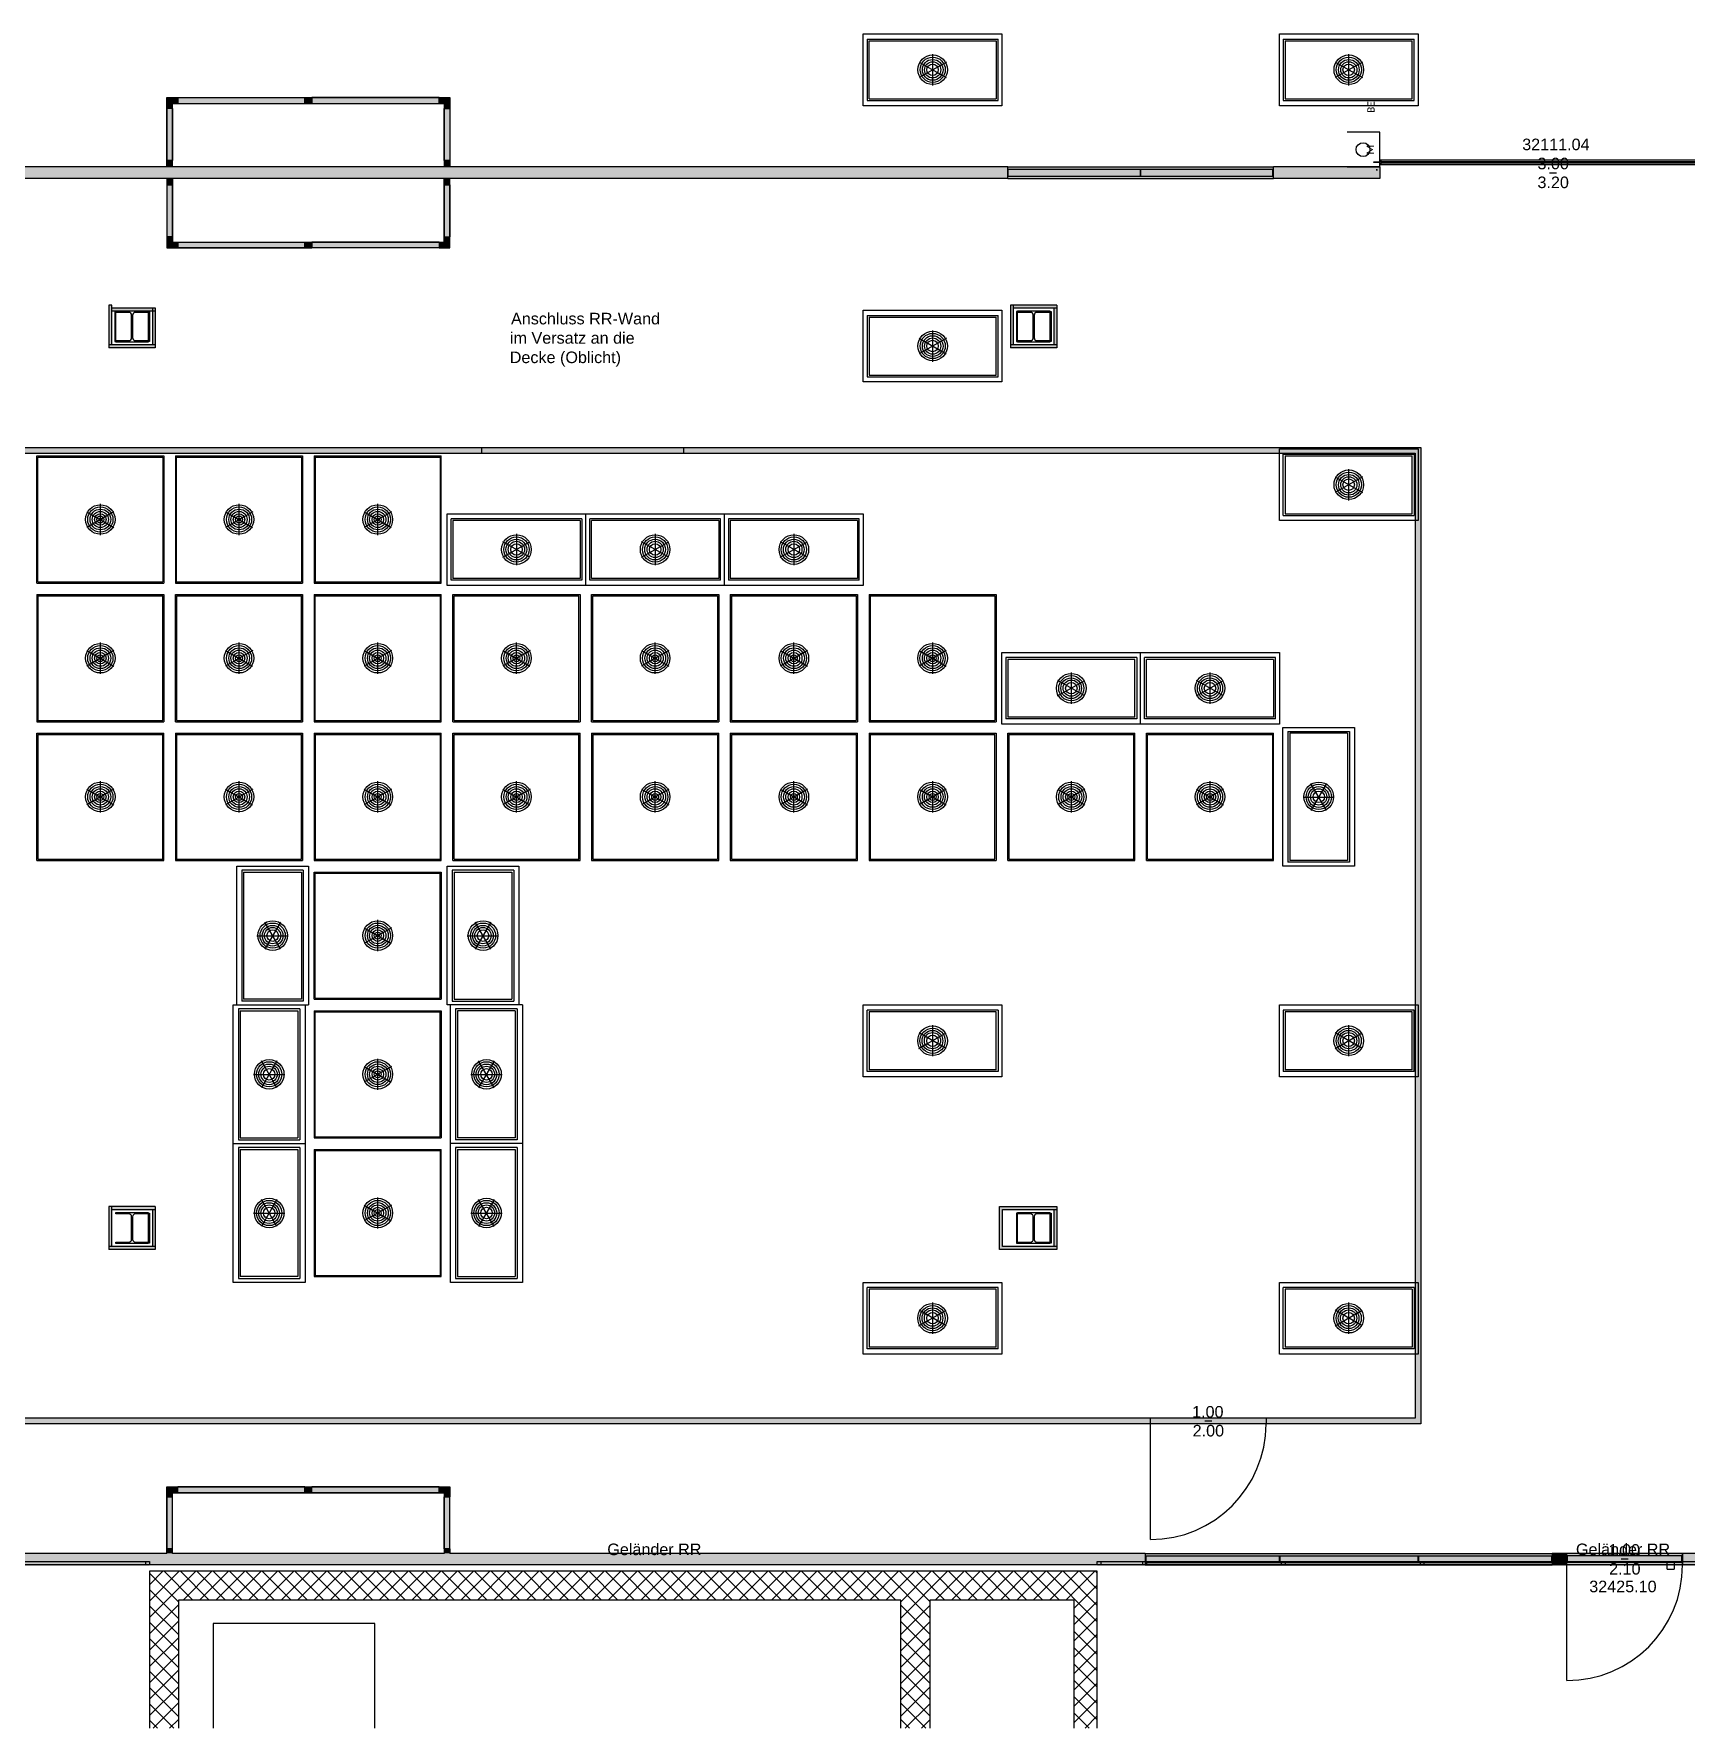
# Model space of a CAD drawing. Header units: inches. Extents: x 0 to 54693, y 0 to 31146.
# Drawn here: x 28528 to 42822, y 2441 to 17099 of the extents above; entities that cross this region are included whole.
import ezdxf
from ezdxf.lldxf.tags import DXFTag

# ---------------------------------------------------------------- set-up
doc = ezdxf.new("R2010")
doc.units = ezdxf.units.IN
doc.header["$MEASUREMENT"] = 0
doc.layers.add('Added', color=3, linetype='Continuous')
doc.styles.add('MtXpl_Calibri', font='calibri.ttf')
doc.styles.get("Standard").update_dxf_attribs({"font": 'arial.ttf'})
tags = doc.linetypes.add('fein_strichliert', pattern=[4, 1, -2, 1]).pattern_tags.tags
tags[8:9] = [DXFTag(74, 4), DXFTag(75, 0), DXFTag(340, '0'), DXFTag(46, 0.0), DXFTag(50, 0.0), DXFTag(44, 0.0), DXFTag(45, 0.0)]
tags[6:7] = [DXFTag(74, 4), DXFTag(75, 0), DXFTag(340, '0'), DXFTag(46, 0.0), DXFTag(50, 0.0), DXFTag(44, 0.0), DXFTag(45, 0.0)]
tags[4:5] = [DXFTag(74, 4), DXFTag(75, 0), DXFTag(340, '0'), DXFTag(46, 0.0), DXFTag(50, 0.0), DXFTag(44, 0.0), DXFTag(45, 0.0)]
tags = doc.linetypes.add('fein_strichliert-A04HDE1766', pattern=[4, 1, -2, 1]).pattern_tags.tags
tags[8:9] = [DXFTag(74, 4), DXFTag(75, 0), DXFTag(340, '0'), DXFTag(46, 0.0), DXFTag(50, 0.0), DXFTag(44, 0.0), DXFTag(45, 0.0)]
tags[6:7] = [DXFTag(74, 4), DXFTag(75, 0), DXFTag(340, '0'), DXFTag(46, 0.0), DXFTag(50, 0.0), DXFTag(44, 0.0), DXFTag(45, 0.0)]
tags[4:5] = [DXFTag(74, 4), DXFTag(75, 0), DXFTag(340, '0'), DXFTag(46, 0.0), DXFTag(50, 0.0), DXFTag(44, 0.0), DXFTag(45, 0.0)]

msp = doc.modelspace()

# ---------------------------------------------------------------- linework, layer by layer
at = {"layer": 'Added', "linetype": 'fein_strichliert', "lineweight": -2, "ltscale": 0.18}
for p, q in [((35703, 16478), (35703, 17099)), ((35703, 17099), (36903, 17099)), ((36903, 17099), (36903, 16478)), ((39303, 16478), (39303, 17099)), ((39303, 17099), (40503, 17099)), ((40503, 17099), (40503, 16478)), ((36903, 16478), (35703, 16478)), ((40503, 16478), (39303, 16478)), ((35703, 14088), (35703, 14709)), ((35703, 14709), (36903, 14709)), ((36903, 14709), (36903, 14088)), ((36903, 14088), (35703, 14088)), ((39303, 12888), (39303, 13509)), ((39303, 13509), (40503, 13509)), ((40503, 13509), (40503, 12888)), ((32103, 12327), (32103, 12948)), ((32103, 12948), (35703, 12948)), ((33303, 12327), (33303, 12948)), ((34503, 12327), (34503, 12948)), ((35703, 12948), (35703, 12327)), ((40503, 12888), (39303, 12888)), ((35703, 12327), (32103, 12327)), ((36903, 11127), (36903, 11748)), ((36903, 11748), (39303, 11748)), ((38103, 11127), (38103, 11748)), ((39303, 11748), (39303, 11127)), ((39303, 11127), (36903, 11127)), ((39333, 11098), (39954, 11098)), ((39333, 9898), (39333, 11098)), ((39954, 11098), (39954, 9898)), ((30283, 9898), (30904, 9898)), ((30283, 8698), (30283, 9898)), ((30904, 9898), (30904, 8698)), ((32103, 9898), (32724, 9898)), ((32103, 8698), (32103, 9898)), ((32724, 9898), (32724, 8698)), ((39954, 9898), (39333, 9898)), ((30253, 6298), (30253, 8698)), ((30253, 8698), (30904, 8698)), ((30874, 8698), (30874, 6298)), ((32754, 8698), (32103, 8698)), ((32133, 7498), (32133, 8698)), ((32754, 8698), (32754, 7498)), ((35703, 8077), (35703, 8698)), ((35703, 8698), (36903, 8698)), ((36903, 8698), (36903, 8077)), ((39303, 8077), (39303, 8698)), ((39303, 8698), (40503, 8698)), ((40503, 8698), (40503, 8077)), ((36903, 8077), (35703, 8077)), ((40503, 8077), (39303, 8077)), ((30253, 7498), (30874, 7498)), ((32133, 6298), (32133, 7498)), ((32754, 7498), (32133, 7498)), ((32754, 7498), (32754, 6298)), ((30874, 6298), (30253, 6298)), ((32754, 6298), (32133, 6298)), ((35703, 5677), (35703, 6298)), ((35703, 6298), (36903, 6298)), ((36903, 6298), (36903, 5677)), ((39303, 5677), (39303, 6298)), ((39303, 6298), (40503, 6298)), ((40503, 6298), (40503, 5677)), ((36903, 5677), (35703, 5677)), ((40503, 5677), (39303, 5677)), ((38718, 5098), (38658, 5098))]:
    msp.add_line(p, q, dxfattribs=at)
at = {"layer": 'Added', "linetype": 'ByBlock', "lineweight": -2, "ltscale": 0.18}
for p, q in [((35737, 17054), (36869, 17054)), ((35737, 17054), (35737, 16522)), ((35753, 17038), (36853, 17038)), ((35753, 16538), (35753, 17038)), ((36853, 17038), (36853, 16538)), ((36869, 16522), (36869, 17054)), ((39337, 17054), (40469, 17054)), ((39337, 17054), (39337, 16522)), ((39353, 17038), (40453, 17038)), ((39353, 17038), (39353, 16538)), ((40453, 16538), (40453, 17038)), ((40469, 16522), (40469, 17054)), ((36304, 16653), (36304, 16923)), ((39904, 16653), (39904, 16923)), ((36422, 16856), (36187, 16721)), ((36187, 16856), (36421, 16721)), ((40022, 16856), (39787, 16721)), ((39787, 16856), (40021, 16721)), ((35737, 16522), (36869, 16522)), ((35753, 16538), (36853, 16538)), ((39337, 16522), (40469, 16522)), ((39353, 16538), (40453, 16538)), ((35737, 14664), (36869, 14664)), ((35737, 14664), (35737, 14132)), ((36869, 14132), (36869, 14664)), ((35753, 14648), (36853, 14648)), ((35753, 14648), (35753, 14148)), ((36304, 14263), (36304, 14533)), ((36853, 14148), (36853, 14648)), ((36422, 14466), (36187, 14331)), ((36187, 14466), (36421, 14331)), ((35737, 14132), (36869, 14132)), ((35753, 14148), (36853, 14148)), ((22471, 13522), (40528, 13522)), ((32403, 13472), (32403, 13522)), ((34150, 13472), (34150, 13522)), ((40528, 13522), (40528, 5073)), ((22521, 13472), (40478, 13472)), ((28553, 13448), (29653, 13448)), ((28553, 12348), (28553, 13448)), ((28563, 13438), (29643, 13438)), ((28563, 12358), (28563, 13438)), ((29643, 13438), (29643, 12358)), ((29653, 13448), (29653, 12348)), ((29753, 13448), (30853, 13448)), ((29753, 13448), (29753, 12348)), ((29763, 13438), (30843, 13438)), ((29763, 12358), (29763, 13438)), ((30843, 13438), (30843, 12358)), ((30853, 13448), (30853, 12348)), ((30953, 13448), (32053, 13448)), ((30953, 13448), (30953, 12348)), ((30963, 13438), (32043, 13438)), ((30963, 13438), (30963, 12358)), ((32043, 13438), (32043, 12358)), ((32053, 12348), (32053, 13448)), ((39337, 13464), (40469, 13464)), ((39337, 12932), (39337, 13464)), ((39353, 13448), (40453, 13448)), ((39353, 13448), (39353, 12948)), ((40453, 12948), (40453, 13448)), ((40469, 13464), (40469, 12932)), ((40478, 13472), (40478, 5123)), ((40022, 13266), (39787, 13131)), ((39787, 13266), (40021, 13131)), ((39904, 13063), (39904, 13333)), ((29221, 12965), (28986, 12830)), ((28986, 12965), (29220, 12830)), ((29104, 12763), (29104, 13033)), ((30421, 12965), (30186, 12830)), ((30186, 12965), (30420, 12830)), ((30304, 12763), (30304, 13033)), ((31621, 12965), (31386, 12830)), ((31386, 12965), (31620, 12830)), ((31504, 12763), (31504, 13033)), ((33269, 12904), (32137, 12904)), ((32137, 12372), (32137, 12904)), ((33269, 12904), (33269, 12372)), ((34469, 12904), (33337, 12904)), ((33337, 12372), (33337, 12904)), ((34469, 12372), (34469, 12904)), ((35669, 12904), (34537, 12904)), ((34537, 12904), (34537, 12372)), ((35669, 12372), (35669, 12904)), ((39337, 12932), (40469, 12932)), ((39353, 12948), (40453, 12948)), ((33253, 12888), (32153, 12888)), ((32153, 12888), (32153, 12388)), ((32702, 12773), (32702, 12504)), ((33253, 12888), (33253, 12388)), ((34453, 12888), (33353, 12888)), ((33353, 12388), (33353, 12888)), ((33902, 12773), (33902, 12504)), ((34453, 12888), (34453, 12388)), ((35653, 12888), (34553, 12888)), ((34553, 12888), (34553, 12388)), ((35102, 12773), (35102, 12504)), ((35653, 12888), (35653, 12388)), ((32585, 12571), (32820, 12706)), ((32820, 12571), (32586, 12706)), ((33785, 12571), (34020, 12706)), ((34020, 12571), (33786, 12706)), ((34985, 12571), (35220, 12706)), ((35220, 12571), (34986, 12706)), ((28553, 12348), (29653, 12348)), ((28563, 12358), (29643, 12358)), ((29753, 12348), (30853, 12348)), ((29763, 12358), (30843, 12358)), ((30953, 12348), (32053, 12348)), ((30963, 12358), (32043, 12358)), ((33269, 12372), (32137, 12372)), ((33253, 12388), (32153, 12388)), ((34469, 12372), (33337, 12372)), ((34453, 12388), (33353, 12388)), ((35669, 12372), (34537, 12372)), ((35653, 12388), (34553, 12388)), ((28553, 12248), (29653, 12248)), ((28553, 12248), (28553, 11148)), ((28563, 12238), (29643, 12238)), ((28563, 12238), (28563, 11158)), ((29643, 11158), (29643, 12238)), ((29653, 12248), (29653, 11148)), ((29753, 12248), (30853, 12248)), ((29753, 11148), (29753, 12248)), ((29763, 12238), (30843, 12238)), ((29763, 12238), (29763, 11158)), ((30843, 11158), (30843, 12238)), ((30853, 12248), (30853, 11148)), ((30953, 12248), (32053, 12248)), ((30953, 12248), (30953, 11148)), ((30963, 12238), (32043, 12238)), ((30963, 11158), (30963, 12238)), ((32043, 12238), (32043, 11158)), ((32053, 11148), (32053, 12248)), ((32153, 12248), (33253, 12248)), ((32153, 11148), (32153, 12248)), ((32163, 12238), (33243, 12238)), ((32163, 11158), (32163, 12238)), ((33243, 11158), (33243, 12238)), ((33253, 12248), (33253, 11148)), ((33353, 12248), (34453, 12248)), ((33353, 11148), (33353, 12248)), ((33363, 12238), (34443, 12238)), ((33363, 11158), (33363, 12238)), ((34443, 12238), (34443, 11158)), ((34453, 12248), (34453, 11148)), ((34553, 12248), (35653, 12248)), ((34553, 12248), (34553, 11148)), ((34563, 12238), (35643, 12238)), ((34563, 12238), (34563, 11158)), ((35643, 12238), (35643, 11158)), ((35653, 12248), (35653, 11148)), ((35753, 12248), (36853, 12248)), ((35753, 12248), (35753, 11148)), ((35763, 12238), (36843, 12238)), ((35763, 12238), (35763, 11158)), ((36843, 12238), (36843, 11158)), ((36853, 12248), (36853, 11148)), ((29221, 11765), (28986, 11630)), ((28986, 11765), (29220, 11630)), ((29104, 11563), (29104, 11833)), ((30421, 11765), (30186, 11630)), ((30186, 11765), (30420, 11630)), ((30304, 11563), (30304, 11833)), ((31621, 11765), (31386, 11630)), ((31386, 11765), (31620, 11630)), ((31504, 11563), (31504, 11833)), ((32821, 11765), (32586, 11630)), ((32586, 11765), (32820, 11630)), ((32704, 11563), (32704, 11833)), ((34021, 11765), (33786, 11630)), ((33786, 11765), (34020, 11630)), ((33904, 11563), (33904, 11833)), ((35221, 11765), (34986, 11630)), ((34986, 11765), (35220, 11630)), ((35104, 11563), (35104, 11833)), ((36421, 11765), (36186, 11630)), ((36186, 11765), (36420, 11630)), ((36304, 11563), (36304, 11833)), ((38069, 11704), (36937, 11704)), ((36937, 11704), (36937, 11172)), ((38053, 11688), (36953, 11688)), ((36953, 11688), (36953, 11188)), ((38053, 11188), (38053, 11688)), ((38069, 11704), (38069, 11172)), ((39269, 11704), (38137, 11704)), ((38137, 11172), (38137, 11704)), ((39253, 11688), (38153, 11688)), ((38153, 11188), (38153, 11688)), ((39253, 11688), (39253, 11188)), ((39269, 11172), (39269, 11704)), ((37385, 11371), (37620, 11506)), ((37620, 11371), (37386, 11506)), ((37502, 11573), (37502, 11304)), ((38585, 11371), (38820, 11506)), ((38820, 11371), (38586, 11506)), ((38702, 11573), (38702, 11304)), ((28553, 11148), (29653, 11148)), ((28563, 11158), (29643, 11158)), ((29753, 11148), (30853, 11148)), ((29763, 11158), (30843, 11158)), ((30953, 11148), (32053, 11148)), ((30963, 11158), (32043, 11158)), ((32153, 11148), (33253, 11148)), ((32163, 11158), (33243, 11158)), ((33353, 11148), (34453, 11148)), ((33363, 11158), (34443, 11158)), ((34553, 11148), (35653, 11148)), ((34563, 11158), (35643, 11158)), ((35753, 11148), (36853, 11148)), ((35763, 11158), (36843, 11158)), ((38069, 11172), (36937, 11172)), ((38053, 11188), (36953, 11188)), ((39269, 11172), (38137, 11172)), ((39253, 11188), (38153, 11188)), ((28553, 11048), (29653, 11048)), ((28553, 9948), (28553, 11048)), ((28563, 11038), (29643, 11038)), ((28563, 11038), (28563, 9958)), ((29643, 9958), (29643, 11038)), ((29653, 9948), (29653, 11048)), ((29753, 11048), (30853, 11048)), ((29753, 11048), (29753, 9948)), ((29763, 11038), (30843, 11038)), ((29763, 11038), (29763, 9958)), ((30843, 9958), (30843, 11038)), ((30853, 11048), (30853, 9948)), ((30953, 11048), (32053, 11048)), ((30953, 11048), (30953, 9948)), ((30963, 11038), (32043, 11038)), ((30963, 11038), (30963, 9958)), ((32043, 11038), (32043, 9958)), ((32053, 9948), (32053, 11048)), ((32153, 11048), (33253, 11048)), ((32153, 9948), (32153, 11048)), ((32163, 11038), (33243, 11038)), ((32163, 9958), (32163, 11038)), ((33243, 9958), (33243, 11038)), ((33253, 9948), (33253, 11048)), ((33353, 11048), (34453, 11048)), ((33353, 11048), (33353, 9948)), ((33363, 11038), (34443, 11038)), ((33363, 11038), (33363, 9958)), ((34443, 11038), (34443, 9958)), ((34453, 9948), (34453, 11048)), ((34553, 11048), (35653, 11048)), ((34553, 11048), (34553, 9948)), ((34563, 11038), (35643, 11038)), ((34563, 11038), (34563, 9958)), ((35643, 11038), (35643, 9958)), ((35653, 9948), (35653, 11048)), ((35753, 11048), (36853, 11048)), ((35753, 11048), (35753, 9948)), ((35763, 11038), (36843, 11038)), ((35763, 11038), (35763, 9958)), ((36843, 9958), (36843, 11038)), ((36853, 11048), (36853, 9948)), ((36953, 11048), (38053, 11048)), ((36953, 9948), (36953, 11048)), ((36963, 11038), (36963, 9958)), ((36963, 11038), (38043, 11038)), ((38043, 9958), (38043, 11038)), ((38053, 9948), (38053, 11048)), ((38153, 11048), (39253, 11048)), ((38153, 9948), (38153, 11048)), ((38163, 11038), (39243, 11038)), ((38163, 9958), (38163, 11038)), ((39243, 11038), (39243, 9958)), ((39253, 9948), (39253, 11048)), ((39377, 11064), (39377, 9932)), ((39377, 11064), (39909, 11064)), ((39393, 11048), (39393, 9948)), ((39893, 11048), (39393, 11048)), ((39893, 11048), (39893, 9948)), ((39909, 11064), (39909, 9932)), ((29221, 10565), (28986, 10430)), ((28986, 10565), (29220, 10430)), ((29104, 10363), (29104, 10633)), ((30421, 10565), (30186, 10430)), ((30186, 10565), (30420, 10430)), ((30304, 10363), (30304, 10633)), ((31621, 10565), (31386, 10430)), ((31386, 10565), (31620, 10430)), ((31504, 10363), (31504, 10633)), ((32821, 10565), (32586, 10430)), ((32586, 10565), (32820, 10430)), ((32704, 10363), (32704, 10633)), ((34021, 10565), (33786, 10430)), ((33786, 10565), (34020, 10430)), ((33904, 10363), (33904, 10633)), ((35221, 10565), (34986, 10430)), ((34986, 10565), (35220, 10430)), ((35104, 10363), (35104, 10633)), ((36421, 10565), (36186, 10430)), ((36186, 10565), (36420, 10430)), ((36304, 10363), (36304, 10633)), ((37386, 10565), (37620, 10430)), ((37621, 10565), (37386, 10430)), ((37504, 10363), (37504, 10633)), ((38821, 10565), (38586, 10430)), ((38586, 10565), (38820, 10430)), ((38704, 10363), (38704, 10633)), ((39711, 10380), (39576, 10615)), ((39711, 10615), (39576, 10381)), ((39508, 10497), (39778, 10497)), ((28553, 9948), (29653, 9948)), ((28563, 9958), (29643, 9958)), ((29753, 9948), (30853, 9948)), ((29763, 9958), (30843, 9958)), ((30327, 9864), (30327, 8732)), ((30859, 9864), (30327, 9864)), ((30343, 9848), (30343, 8748)), ((30343, 9848), (30843, 9848)), ((30843, 9848), (30843, 8748)), ((30859, 9864), (30859, 8732)), ((30953, 9948), (32053, 9948)), ((30953, 9848), (32053, 9848)), ((30953, 8748), (30953, 9848)), ((30963, 9958), (32043, 9958)), ((30963, 9838), (32043, 9838)), ((30963, 8758), (30963, 9838)), ((32043, 8758), (32043, 9838)), ((32053, 9848), (32053, 8748)), ((32147, 9864), (32147, 8732)), ((32679, 9864), (32147, 9864)), ((32153, 9948), (33253, 9948)), ((32163, 9958), (33243, 9958)), ((32163, 9848), (32163, 8748)), ((32163, 9848), (32663, 9848)), ((32663, 9848), (32663, 8748)), ((32679, 9864), (32679, 8732)), ((33353, 9948), (34453, 9948)), ((33363, 9958), (34443, 9958)), ((34553, 9948), (35653, 9948)), ((34563, 9958), (35643, 9958)), ((35753, 9948), (36853, 9948)), ((35763, 9958), (36843, 9958)), ((36953, 9948), (38053, 9948)), ((36963, 9958), (38043, 9958)), ((38153, 9948), (39253, 9948)), ((38163, 9958), (39243, 9958)), ((39909, 9932), (39377, 9932)), ((39893, 9948), (39393, 9948)), ((30661, 9180), (30526, 9415)), ((30661, 9415), (30526, 9181)), ((31504, 9163), (31504, 9433)), ((32481, 9180), (32346, 9415)), ((32481, 9415), (32346, 9181)), ((30458, 9297), (30728, 9297)), ((31621, 9365), (31386, 9230)), ((31386, 9365), (31620, 9230)), ((32278, 9297), (32548, 9297)), ((30297, 8664), (30297, 7532)), ((30829, 8664), (30297, 8664)), ((30313, 8648), (30313, 7548)), ((30313, 8648), (30813, 8648)), ((30859, 8732), (30327, 8732)), ((30843, 8748), (30343, 8748)), ((30813, 8648), (30813, 7548)), ((30829, 8664), (30829, 7532)), ((30953, 8748), (32053, 8748)), ((30953, 8648), (32053, 8648)), ((30953, 8648), (30953, 7548)), ((30963, 8758), (32043, 8758)), ((32053, 8648), (32053, 7548)), ((32147, 8732), (32679, 8732)), ((32163, 8748), (32663, 8748)), ((32177, 8664), (32177, 7532)), ((32709, 8664), (32177, 8664)), ((32193, 8648), (32193, 7548)), ((32693, 8648), (32193, 8648)), ((32693, 8648), (32693, 7548)), ((32709, 8664), (32709, 7532)), ((36869, 8654), (35737, 8654)), ((35737, 8122), (35737, 8654)), ((36869, 8654), (36869, 8122)), ((40469, 8654), (39337, 8654)), ((39337, 8654), (39337, 8122)), ((40469, 8122), (40469, 8654)), ((30963, 8638), (32043, 8638)), ((30963, 7558), (30963, 8638)), ((32043, 7558), (32043, 8638)), ((36853, 8638), (35753, 8638)), ((35753, 8638), (35753, 8138)), ((36302, 8523), (36302, 8254)), ((36853, 8138), (36853, 8638)), ((40453, 8638), (39353, 8638)), ((39353, 8638), (39353, 8138)), ((39902, 8523), (39902, 8254)), ((40453, 8138), (40453, 8638)), ((36185, 8321), (36420, 8456)), ((36420, 8321), (36186, 8456)), ((39785, 8321), (40019, 8456)), ((40019, 8321), (39786, 8456)), ((30631, 7980), (30496, 8215)), ((30631, 8215), (30496, 7981)), ((31504, 7963), (31504, 8233)), ((32511, 7980), (32376, 8215)), ((32511, 8215), (32376, 7981)), ((30428, 8097), (30698, 8097)), ((31621, 8165), (31386, 8030)), ((31386, 8165), (31620, 8030)), ((32308, 8097), (32578, 8097)), ((36869, 8122), (35737, 8122)), ((36853, 8138), (35753, 8138)), ((40469, 8122), (39337, 8122)), ((40453, 8138), (39353, 8138)), ((30297, 7532), (30829, 7532)), ((30313, 7548), (30813, 7548)), ((30953, 7548), (32053, 7548)), ((30963, 7558), (32043, 7558)), ((32709, 7532), (32177, 7532)), ((32693, 7548), (32193, 7548)), ((30297, 7464), (30297, 6332)), ((30829, 7464), (30297, 7464)), ((30313, 7448), (30313, 6348)), ((30313, 7448), (30813, 7448)), ((30813, 7448), (30813, 6348)), ((30829, 7464), (30829, 6332)), ((30953, 7448), (32053, 7448)), ((30953, 7448), (30953, 6348)), ((30963, 7438), (32043, 7438)), ((30963, 7438), (30963, 6358)), ((32043, 7438), (32043, 6358)), ((32053, 6348), (32053, 7448)), ((32177, 7464), (32177, 6332)), ((32709, 7464), (32177, 7464)), ((32193, 7448), (32193, 6348)), ((32193, 7448), (32693, 7448)), ((32693, 7448), (32693, 6348)), ((32709, 7464), (32709, 6332)), ((30428, 6897), (30698, 6897)), ((30631, 6780), (30496, 7015)), ((30631, 7015), (30496, 6781)), ((31621, 6965), (31386, 6830)), ((31386, 6965), (31620, 6830)), ((31504, 6763), (31504, 7033)), ((32308, 6897), (32578, 6897)), ((32511, 6780), (32376, 7015)), ((32511, 7015), (32376, 6781)), ((30297, 6332), (30829, 6332)), ((30813, 6348), (30313, 6348)), ((30953, 6348), (32053, 6348)), ((30963, 6358), (32043, 6358)), ((32177, 6332), (32709, 6332)), ((32193, 6348), (32693, 6348)), ((36869, 6254), (35737, 6254)), ((35737, 5722), (35737, 6254)), ((36853, 6238), (35753, 6238)), ((35753, 6238), (35753, 5738)), ((36853, 5738), (36853, 6238)), ((36869, 5722), (36869, 6254)), ((40469, 6254), (39337, 6254)), ((39337, 5722), (39337, 6254)), ((40453, 6238), (39353, 6238)), ((39353, 6238), (39353, 5738)), ((40453, 6238), (40453, 5738)), ((40469, 6254), (40469, 5722)), ((36185, 5921), (36420, 6056)), ((36420, 5921), (36186, 6056)), ((36302, 6123), (36302, 5854)), ((39785, 5921), (40019, 6056)), ((40019, 5921), (39786, 6056)), ((39902, 6123), (39902, 5854)), ((36869, 5722), (35737, 5722)), ((36853, 5738), (35753, 5738)), ((40469, 5722), (39337, 5722)), ((40453, 5738), (39353, 5738)), ((38188, 5073), (22471, 5073)), ((38188, 5123), (22521, 5123)), ((38188, 4073), (38188, 5123)), ((39188, 5123), (39188, 5073)), ((40478, 5123), (39188, 5123)), ((40528, 5073), (39188, 5073)), ((14227, 3883), (29528, 3883)), ((29528, 3853), (14227, 3853)), ((29498, 3853), (29498, 3883)), ((29528, 3883), (29528, 3853)), ((37728, 3853), (37728, 3883)), ((37728, 3883), (47753, 3883)), ((47753, 3853), (37728, 3853)), ((37758, 3883), (37758, 3853)), ((38123, 3853), (38123, 3883)), ((38153, 3883), (38153, 3853)), ((39323, 3853), (39323, 3883)), ((39353, 3883), (39353, 3853)), ((40523, 3853), (40523, 3883)), ((40553, 3883), (40553, 3853)), ((41723, 3853), (41723, 3883)), ((41753, 3883), (41753, 3853))]:
    msp.add_line(p, q, dxfattribs=at)
at = {"layer": 'Added', "linetype": 'Continuous', "lineweight": -2, "ltscale": 0.18}
for p, q in [((29678, 16453), (29678, 16548)), ((29678, 16548), (29773, 16548)), ((29678, 16455), (29678, 16005)), ((29728, 16454), (29678, 16454)), ((29728, 16453), (29678, 16453)), ((29678, 16003), (29678, 16453)), ((29728, 16453), (29728, 16498)), ((29728, 16498), (29773, 16498)), ((29728, 16005), (29728, 16454)), ((29728, 16453), (29728, 16003)), ((29773, 16548), (29773, 16498)), ((29773, 16548), (30873, 16548)), ((29773, 16548), (30873, 16548)), ((29773, 16498), (30873, 16498)), ((29774, 16498), (29774, 16548)), ((29774, 16498), (30873, 16498)), ((30873, 16548), (30933, 16548)), ((30873, 16548), (30873, 16498)), ((30873, 16498), (30873, 16548)), ((30873, 16498), (30933, 16498)), ((30933, 16548), (30933, 16498)), ((32033, 16548), (30933, 16548)), ((30933, 16548), (32033, 16548)), ((30933, 16498), (32033, 16498)), ((30934, 16498), (30934, 16548)), ((30934, 16498), (32033, 16498)), ((32033, 16548), (32128, 16548)), ((32033, 16548), (32033, 16498)), ((32033, 16498), (32033, 16548)), ((32033, 16498), (32078, 16498)), ((32078, 16498), (32078, 16455)), ((32128, 16455), (32078, 16455)), ((32078, 16455), (32078, 16005)), ((32078, 16454), (32128, 16454)), ((32078, 16005), (32078, 16454)), ((32128, 16548), (32128, 16455)), ((32128, 16455), (32128, 16005)), ((32128, 16455), (32128, 16005)), ((40171, 16248), (39891, 16248)), ((40171, 15948), (40171, 16248)), ((29728, 16005), (29678, 16005)), ((29678, 15948), (29678, 16003)), ((29728, 16003), (29678, 16003)), ((29728, 15948), (29728, 16003)), ((32078, 16005), (32078, 15948)), ((32128, 16005), (32078, 16005)), ((32078, 16005), (32128, 16005)), ((32128, 16005), (32128, 15948)), ((40121, 15986), (40121, 15991)), ((40121, 15991), (40173, 15991)), ((40173, 15986), (40121, 15986)), ((40176, 16011), (40176, 15994)), ((40176, 16011), (43166, 16011)), ((40176, 15983), (40176, 15965)), ((40181, 16013), (40181, 15994)), ((40181, 15982), (40181, 15963)), ((43159, 15992), (40183, 15992)), ((40183, 15984), (43159, 15984)), ((36953, 15948), (23653, 15948)), ((36953, 15848), (23653, 15848)), ((29678, 15848), (29728, 15848)), ((29678, 15848), (29678, 15793)), ((29728, 15848), (29728, 15793)), ((32128, 15848), (32078, 15848)), ((32078, 15793), (32078, 15848)), ((32128, 15793), (32128, 15848)), ((36953, 15948), (39253, 15948)), ((36953, 15848), (36953, 15948)), ((36953, 15928), (39253, 15928)), ((36953, 15868), (39253, 15868)), ((36953, 15848), (39253, 15848)), ((36958, 15868), (36958, 15928)), ((38101, 15868), (38101, 15928)), ((38106, 15868), (38106, 15928)), ((39248, 15868), (39248, 15928)), ((40171, 15948), (39253, 15948)), ((39253, 15848), (39253, 15948)), ((40171, 15848), (39253, 15848)), ((39889, 15948), (40171, 15948)), ((40141, 15923), (40151, 15923)), ((40146, 15918), (40146, 15928)), ((40171, 15948), (40171, 15848)), ((43166, 15965), (40176, 15965)), ((41641, 15898), (41701, 15898)), ((29678, 15793), (29678, 15343)), ((29678, 15793), (29728, 15793)), ((29728, 15793), (29678, 15793)), ((29678, 15793), (29678, 15343)), ((29728, 15343), (29728, 15793)), ((29728, 15793), (29728, 15344)), ((32078, 15793), (32128, 15793)), ((32078, 15793), (32078, 15343)), ((32078, 15793), (32128, 15793)), ((32078, 15344), (32078, 15793)), ((32128, 15343), (32128, 15793)), ((32128, 15793), (32128, 15343)), ((29728, 15344), (29678, 15344)), ((29678, 15343), (29678, 15248)), ((29728, 15343), (29678, 15343)), ((29678, 15248), (29773, 15248)), ((29728, 15343), (29728, 15298)), ((29728, 15298), (29773, 15298)), ((29773, 15248), (29773, 15298)), ((29773, 15298), (30873, 15298)), ((29773, 15248), (30873, 15248)), ((30873, 15248), (29773, 15248)), ((29774, 15298), (29774, 15248)), ((29774, 15298), (30873, 15298)), ((30873, 15298), (30933, 15298)), ((30873, 15248), (30873, 15298)), ((30873, 15298), (30873, 15248)), ((30873, 15248), (30933, 15248)), ((30933, 15248), (30933, 15298)), ((30933, 15298), (32033, 15298)), ((32033, 15248), (30933, 15248)), ((32033, 15248), (30933, 15248)), ((30934, 15298), (30934, 15248)), ((32033, 15298), (30934, 15298)), ((32033, 15298), (32078, 15298)), ((32033, 15298), (32033, 15248)), ((32033, 15298), (32033, 15248)), ((32033, 15248), (32128, 15248)), ((32078, 15344), (32128, 15344)), ((32078, 15298), (32078, 15343)), ((32078, 15343), (32128, 15343)), ((32128, 15248), (32128, 15343)), ((29178, 14753), (29178, 14383)), ((29203, 14753), (29178, 14753)), ((29203, 14408), (29203, 14753)), ((29203, 14728), (29578, 14728)), ((29203, 14703), (29578, 14703)), ((29238, 14698), (29228, 14698)), ((29228, 14698), (29228, 14438)), ((29238, 14433), (29238, 14703)), ((29238, 14703), (29518, 14703)), ((29350, 14690), (29238, 14690)), ((29374, 14470), (29374, 14666)), ((29382, 14666), (29382, 14470)), ((29518, 14690), (29406, 14690)), ((29518, 14703), (29518, 14433)), ((29518, 14698), (29528, 14698)), ((29528, 14698), (29528, 14438)), ((29553, 14728), (29553, 14408)), ((29578, 14728), (29578, 14383)), ((36978, 14753), (36978, 14383)), ((37378, 14753), (36978, 14753)), ((37003, 14408), (37003, 14753)), ((37003, 14728), (37378, 14728)), ((37038, 14698), (37028, 14698)), ((37028, 14698), (37028, 14438)), ((37038, 14433), (37038, 14703)), ((37038, 14703), (37318, 14703)), ((37150, 14690), (37038, 14690)), ((37174, 14470), (37174, 14666)), ((37182, 14666), (37182, 14470)), ((37318, 14690), (37206, 14690)), ((37318, 14703), (37318, 14433)), ((37318, 14698), (37328, 14698)), ((37328, 14698), (37328, 14438)), ((37353, 14728), (37353, 14408)), ((37378, 14753), (37378, 14383)), ((29578, 14408), (29178, 14408)), ((29578, 14383), (29178, 14383)), ((29228, 14438), (29238, 14438)), ((29238, 14446), (29350, 14446)), ((29518, 14433), (29238, 14433)), ((29406, 14446), (29518, 14446)), ((29528, 14438), (29518, 14438)), ((37378, 14408), (36978, 14408)), ((37378, 14383), (36978, 14383)), ((37028, 14438), (37038, 14438)), ((37038, 14446), (37150, 14446)), ((37318, 14433), (37038, 14433)), ((37206, 14446), (37318, 14446)), ((37328, 14438), (37318, 14438)), ((29178, 6953), (29178, 6583)), ((29578, 6953), (29178, 6953)), ((29203, 6608), (29203, 6953)), ((29203, 6928), (29578, 6928)), ((29238, 6890), (29238, 6903)), ((29238, 6903), (29518, 6903)), ((29350, 6890), (29238, 6890)), ((29518, 6890), (29406, 6890)), ((29518, 6903), (29518, 6633)), ((29518, 6898), (29528, 6898)), ((29528, 6898), (29528, 6638)), ((29553, 6928), (29553, 6608)), ((29578, 6953), (29578, 6583)), ((36883, 6953), (37378, 6953)), ((36883, 6583), (36883, 6953)), ((36908, 6928), (37378, 6928)), ((36908, 6608), (36908, 6928)), ((37038, 6898), (37028, 6898)), ((37028, 6898), (37028, 6638)), ((37038, 6633), (37038, 6903)), ((37038, 6903), (37318, 6903)), ((37150, 6890), (37038, 6890)), ((37318, 6890), (37206, 6890)), ((37318, 6903), (37318, 6633)), ((37318, 6898), (37328, 6898)), ((37328, 6898), (37328, 6638)), ((37353, 6928), (37353, 6608)), ((37378, 6953), (37378, 6583)), ((29374, 6670), (29374, 6866)), ((29382, 6866), (29382, 6670)), ((37174, 6670), (37174, 6866)), ((37182, 6866), (37182, 6670)), ((29578, 6608), (29178, 6608)), ((29238, 6633), (29238, 6646)), ((29238, 6646), (29350, 6646)), ((29518, 6633), (29238, 6633)), ((29406, 6646), (29518, 6646)), ((29528, 6638), (29518, 6638)), ((37378, 6608), (36908, 6608)), ((37028, 6638), (37038, 6638)), ((37038, 6646), (37150, 6646)), ((37318, 6633), (37038, 6633)), ((37206, 6646), (37318, 6646)), ((37328, 6638), (37318, 6638)), ((29578, 6583), (29178, 6583)), ((37378, 6583), (36883, 6583)), ((29678, 4443), (29678, 4528)), ((29678, 4528), (29773, 4528)), ((29678, 3993), (29678, 4443)), ((29678, 4443), (29728, 4443)), ((29728, 4443), (29678, 4443)), ((29678, 4443), (29678, 3993)), ((29728, 4443), (29728, 4478)), ((29728, 4478), (29773, 4478)), ((29728, 3993), (29728, 4443)), ((29728, 3994), (29728, 4443)), ((30873, 4528), (29773, 4528)), ((29773, 4478), (29773, 4528)), ((29773, 4528), (30873, 4528)), ((29773, 4478), (30873, 4478)), ((29774, 4478), (29774, 4528)), ((30873, 4478), (29774, 4478)), ((30873, 4528), (30933, 4528)), ((30873, 4478), (30873, 4528)), ((30873, 4478), (30873, 4528)), ((30873, 4478), (30933, 4478)), ((32033, 4528), (30933, 4528)), ((30933, 4478), (30933, 4528)), ((30933, 4528), (32033, 4528)), ((30933, 4478), (32033, 4478)), ((30934, 4478), (30934, 4528)), ((32033, 4478), (30934, 4478)), ((32033, 4528), (32128, 4528)), ((32033, 4528), (32033, 4478)), ((32033, 4478), (32033, 4528)), ((32033, 4478), (32078, 4478)), ((32078, 4478), (32078, 4443)), ((32128, 4443), (32078, 4443)), ((32078, 4443), (32078, 3993)), ((32078, 4443), (32128, 4443)), ((32078, 3994), (32078, 4443)), ((32128, 4528), (32128, 4443)), ((32128, 3993), (32128, 4443)), ((32128, 3993), (32128, 4443)), ((29728, 3994), (29678, 3994)), ((29678, 3953), (29678, 3993)), ((29678, 3993), (29728, 3993)), ((29728, 3953), (29728, 3993)), ((32078, 3994), (32128, 3994)), ((32078, 3993), (32078, 3953)), ((32128, 3993), (32078, 3993)), ((32128, 3993), (32128, 3953)), ((29678, 3953), (23603, 3953)), ((38143, 3853), (23603, 3853)), ((32078, 3953), (29728, 3953)), ((38143, 3953), (32128, 3953)), ((38143, 3953), (41663, 3953)), ((38143, 3953), (38143, 3853)), ((38143, 3933), (41663, 3933)), ((38143, 3873), (41663, 3873)), ((38143, 3853), (41663, 3853)), ((38148, 3933), (38148, 3873)), ((39301, 3933), (39301, 3873)), ((39306, 3933), (39306, 3873)), ((40501, 3933), (40501, 3873)), ((40506, 3933), (40506, 3873)), ((41658, 3933), (41658, 3873)), ((41791, 3953), (41663, 3953)), ((41663, 3953), (41663, 3853)), ((41791, 3853), (41663, 3853)), ((41791, 2853), (41791, 3953)), ((42791, 3953), (41791, 3953)), ((41791, 3853), (41791, 3953)), ((42791, 3933), (41791, 3933)), ((42791, 3873), (41791, 3873)), ((42791, 3853), (41791, 3853)), ((41796, 3873), (41796, 3933)), ((42658, 3878), (42718, 3878)), ((42658, 3818), (42658, 3878)), ((42658, 3818), (42718, 3818)), ((42718, 3878), (42718, 3818)), ((42786, 3873), (42786, 3933)), ((45328, 3953), (42791, 3953)), ((42791, 3953), (42791, 3853)), ((42791, 3853), (42791, 3953)), ((45328, 3853), (42791, 3853)), ((29528, 3682), (29645, 3798)), ((29528, 3540), (29786, 3798)), ((29528, 3399), (29928, 3798)), ((37728, 3798), (29528, 3798)), ((29528, 3798), (29528, 2441)), ((29778, 3533), (29528, 3783)), ((29904, 3548), (29654, 3798)), ((30046, 3548), (29796, 3798)), ((29819, 3548), (30069, 3798)), ((30187, 3548), (29937, 3798)), ((29961, 3548), (30211, 3798)), ((30329, 3548), (30079, 3798)), ((30102, 3548), (30352, 3798)), ((30470, 3548), (30220, 3798)), ((30244, 3548), (30494, 3798)), ((30611, 3548), (30361, 3798)), ((30385, 3548), (30635, 3798)), ((30753, 3548), (30503, 3798)), ((30526, 3548), (30776, 3798)), ((30894, 3548), (30644, 3798)), ((30668, 3548), (30918, 3798)), ((31036, 3548), (30786, 3798)), ((30809, 3548), (31059, 3798)), ((31177, 3548), (30927, 3798)), ((30951, 3548), (31201, 3798)), ((31318, 3548), (31068, 3798)), ((31092, 3548), (31342, 3798)), ((31460, 3548), (31210, 3798)), ((31233, 3548), (31483, 3798)), ((31601, 3548), (31351, 3798)), ((31375, 3548), (31625, 3798)), ((31743, 3548), (31493, 3798)), ((31516, 3548), (31766, 3798)), ((31884, 3548), (31634, 3798)), ((31658, 3548), (31908, 3798)), ((32026, 3548), (31776, 3798)), ((31799, 3548), (32049, 3798)), ((32167, 3548), (31917, 3798)), ((31941, 3548), (32191, 3798)), ((32308, 3548), (32058, 3798)), ((32082, 3548), (32332, 3798)), ((32450, 3548), (32200, 3798)), ((32223, 3548), (32473, 3798)), ((32591, 3548), (32341, 3798)), ((32365, 3548), (32615, 3798)), ((32733, 3548), (32483, 3798)), ((32506, 3548), (32756, 3798)), ((32874, 3548), (32624, 3798)), ((32648, 3548), (32898, 3798)), ((33016, 3548), (32766, 3798)), ((32789, 3548), (33039, 3798)), ((33157, 3548), (32907, 3798)), ((32931, 3548), (33181, 3798)), ((33298, 3548), (33048, 3798)), ((33072, 3548), (33322, 3798)), ((33440, 3548), (33190, 3798)), ((33213, 3548), (33463, 3798)), ((33581, 3548), (33331, 3798)), ((33355, 3548), (33605, 3798)), ((33723, 3548), (33473, 3798)), ((33496, 3548), (33746, 3798)), ((33864, 3548), (33614, 3798)), ((33638, 3548), (33888, 3798)), ((34005, 3548), (33755, 3798)), ((33779, 3548), (34029, 3798)), ((34147, 3548), (33897, 3798)), ((33920, 3548), (34170, 3798)), ((34288, 3548), (34038, 3798)), ((34062, 3548), (34312, 3798)), ((34430, 3548), (34180, 3798)), ((34203, 3548), (34453, 3798)), ((34571, 3548), (34321, 3798)), ((34345, 3548), (34595, 3798)), ((34713, 3548), (34463, 3798)), ((34486, 3548), (34736, 3798)), ((34854, 3548), (34604, 3798)), ((34628, 3548), (34878, 3798)), ((34995, 3548), (34745, 3798)), ((34769, 3548), (35019, 3798)), ((35137, 3548), (34887, 3798)), ((34910, 3548), (35160, 3798)), ((35278, 3548), (35028, 3798)), ((35052, 3548), (35302, 3798)), ((35420, 3548), (35170, 3798)), ((35193, 3548), (35443, 3798)), ((35561, 3548), (35311, 3798)), ((35335, 3548), (35585, 3798)), ((35703, 3548), (35453, 3798)), ((35476, 3548), (35726, 3798)), ((35844, 3548), (35594, 3798)), ((35618, 3548), (35868, 3798)), ((35985, 3548), (35735, 3798)), ((35759, 3548), (36009, 3798)), ((36278, 3397), (35877, 3798)), ((35900, 3548), (36150, 3798)), ((36278, 3538), (36018, 3798)), ((36028, 3535), (36292, 3798)), ((36028, 3393), (36433, 3798)), ((36410, 3548), (36160, 3798)), ((36551, 3548), (36301, 3798)), ((36325, 3548), (36575, 3798)), ((36692, 3548), (36442, 3798)), ((36466, 3548), (36716, 3798)), ((36834, 3548), (36584, 3798)), ((36607, 3548), (36857, 3798)), ((36975, 3548), (36725, 3798)), ((36749, 3548), (36999, 3798)), ((37117, 3548), (36867, 3798)), ((36890, 3548), (37140, 3798)), ((37258, 3548), (37008, 3798)), ((37032, 3548), (37282, 3798)), ((37400, 3548), (37150, 3798)), ((37173, 3548), (37423, 3798)), ((37728, 3361), (37291, 3798)), ((37315, 3548), (37565, 3798)), ((37728, 3503), (37432, 3798)), ((37456, 3548), (37706, 3798)), ((37528, 3479), (37728, 3679)), ((37728, 3644), (37574, 3798)), ((37728, 3785), (37715, 3798)), ((37728, 2441), (37728, 3798)), ((29778, 3391), (29528, 3641)), ((36028, 3548), (29778, 3548)), ((29778, 3548), (29778, 2441)), ((36028, 2441), (36028, 3548)), ((37528, 3548), (36278, 3548)), ((36278, 3548), (36278, 2441)), ((37528, 2441), (37528, 3548)), ((37528, 3338), (37728, 3538)), ((29528, 3257), (29778, 3507)), ((29778, 3250), (29528, 3500)), ((36278, 3255), (36028, 3505)), ((36028, 3252), (36278, 3502)), ((37728, 3220), (37528, 3420)), ((37528, 3196), (37728, 3396)), ((29528, 3116), (29778, 3366)), ((29778, 3109), (29528, 3359)), ((31478, 3348), (30078, 3348)), ((30078, 3348), (30078, 2441)), ((31478, 2441), (31478, 3348)), ((36278, 3114), (36028, 3364)), ((36028, 3110), (36278, 3360)), ((37728, 3078), (37528, 3278)), ((37528, 3055), (37728, 3255)), ((29528, 2974), (29778, 3224)), ((29778, 2967), (29528, 3217)), ((29528, 2833), (29778, 3083)), ((36278, 2973), (36028, 3223)), ((36028, 2969), (36278, 3219)), ((36278, 2831), (36028, 3081)), ((37728, 2937), (37528, 3137)), ((37528, 2913), (37728, 3113)), ((29778, 2826), (29528, 3076)), ((29528, 2692), (29778, 2942)), ((29778, 2684), (29528, 2934)), ((36028, 2828), (36278, 3078)), ((36278, 2690), (36028, 2940)), ((36028, 2686), (36278, 2936)), ((37728, 2795), (37528, 2995)), ((37528, 2772), (37728, 2972)), ((29528, 2550), (29778, 2800)), ((29778, 2543), (29528, 2793)), ((36278, 2548), (36028, 2798)), ((36028, 2545), (36278, 2795)), ((37728, 2654), (37528, 2854)), ((37528, 2631), (37728, 2831)), ((29738, 2441), (29528, 2652)), ((29561, 2441), (29778, 2659)), ((36244, 2441), (36028, 2657)), ((36066, 2441), (36278, 2653)), ((37728, 2513), (37528, 2713)), ((37528, 2489), (37728, 2689)), ((29597, 2441), (29528, 2510)), ((29702, 2441), (29778, 2517)), ((36102, 2441), (36028, 2516)), ((36208, 2441), (36278, 2512)), ((37658, 2441), (37528, 2571)), ((37622, 2441), (37728, 2548))]:
    msp.add_line(p, q, dxfattribs=at)
at = {"layer": 'Added', "linetype": 'fein_strichliert-A04HDE1766', "lineweight": -2, "ltscale": 0.18}
for p, q in [((38103, 15868), (38103, 15928)), ((39253, 15868), (39253, 15928)), ((39303, 3933), (39303, 3873)), ((40503, 3933), (40503, 3873)), ((41663, 3933), (41663, 3873)), ((42791, 3953), (41791, 3953)), ((41791, 3873), (41791, 3933)), ((42791, 3853), (41791, 3853)), ((42321, 3903), (42261, 3903))]:
    msp.add_line(p, q, dxfattribs=at)
at = {"layer": 'Added', "linetype": 'fein_strichliert', "lineweight": 25, "ltscale": 0.25}
for p, q in [((39188, 5123), (38188, 5123)), ((39188, 5073), (38188, 5073))]:
    msp.add_line(p, q, dxfattribs=at)
at = {"layer": 'Added', "linetype": 'ByBlock', "lineweight": -2, "ltscale": 0.18}
for centre, radius in [((36304, 16789), 128), ((36304, 16789), 109), ((36304, 16788), 89.6), ((36304, 16788), 70.3), ((39904, 16789), 128), ((39904, 16789), 109), ((39904, 16788), 89.6), ((39904, 16788), 70.3), ((36303, 16789), 49.6), ((39903, 16789), 49.6), ((36304, 14399), 128), ((36304, 14399), 109), ((36304, 14398), 89.6), ((36304, 14398), 70.3), ((36303, 14399), 49.6), ((39904, 13199), 128), ((39904, 13199), 109), ((39904, 13198), 89.6), ((39904, 13198), 70.3), ((39903, 13199), 49.6), ((29103, 12898), 128), ((29103, 12898), 109), ((29104, 12898), 89.6), ((29103, 12898), 70.3), ((29103, 12898), 49.6), ((29103, 12898), 29.8), ((29104, 12898), 11.9), ((30303, 12898), 128), ((30303, 12898), 109), ((30304, 12898), 89.6), ((30303, 12898), 70.3), ((30303, 12898), 49.6), ((30303, 12898), 29.8), ((30304, 12898), 11.9), ((31503, 12898), 128), ((31503, 12898), 109), ((31504, 12898), 89.6), ((31503, 12898), 70.3), ((31503, 12898), 49.6), ((31503, 12898), 29.8), ((31504, 12898), 11.9), ((32703, 12638), 128), ((33903, 12638), 128), ((35103, 12638), 128), ((32703, 12638), 109), ((32702, 12638), 89.6), ((32703, 12639), 70.3), ((32703, 12638), 49.6), ((33903, 12638), 109), ((33902, 12638), 89.6), ((33903, 12639), 70.3), ((33903, 12638), 49.6), ((35103, 12638), 109), ((35102, 12638), 89.6), ((35103, 12639), 70.3), ((35103, 12638), 49.6), ((29103, 11698), 128), ((29103, 11698), 109), ((29104, 11698), 89.6), ((29103, 11698), 70.3), ((29103, 11698), 49.6), ((29103, 11698), 29.8), ((30303, 11698), 128), ((30303, 11698), 109), ((30304, 11698), 89.6), ((30303, 11698), 70.3), ((30303, 11698), 49.6), ((30303, 11698), 29.8), ((31503, 11698), 128), ((31503, 11698), 109), ((31504, 11698), 89.6), ((31503, 11698), 70.3), ((31503, 11698), 49.6), ((31503, 11698), 29.8), ((32703, 11698), 128), ((32703, 11698), 109), ((32704, 11698), 89.6), ((32703, 11698), 70.3), ((32703, 11698), 49.6), ((32703, 11698), 29.8), ((33903, 11698), 128), ((33903, 11698), 109), ((33904, 11698), 89.6), ((33903, 11698), 70.3), ((33903, 11698), 49.6), ((33903, 11698), 29.8), ((35103, 11698), 128), ((35103, 11698), 109), ((35104, 11698), 89.6), ((35103, 11698), 70.3), ((35103, 11698), 49.6), ((35103, 11698), 29.8), ((36303, 11698), 128), ((36303, 11698), 109), ((36304, 11698), 89.6), ((36303, 11698), 70.3), ((36303, 11698), 49.6), ((36303, 11698), 29.8), ((29104, 11698), 11.9), ((30304, 11698), 11.9), ((31504, 11698), 11.9), ((32704, 11698), 11.9), ((33904, 11698), 11.9), ((35104, 11698), 11.9), ((36304, 11698), 11.9), ((37503, 11438), 128), ((37503, 11438), 109), ((37502, 11438), 89.6), ((37503, 11439), 70.3), ((37503, 11438), 49.6), ((38703, 11438), 128), ((38703, 11438), 109), ((38702, 11438), 89.6), ((38703, 11439), 70.3), ((38703, 11438), 49.6), ((29103, 10498), 128), ((29103, 10498), 109), ((29104, 10498), 89.6), ((29103, 10498), 70.3), ((30303, 10498), 128), ((30303, 10498), 109), ((30304, 10498), 89.6), ((30303, 10498), 70.3), ((31503, 10498), 128), ((31503, 10498), 109), ((31504, 10498), 89.6), ((31503, 10498), 70.3), ((32703, 10498), 128), ((32703, 10498), 109), ((32704, 10498), 89.6), ((32703, 10498), 70.3), ((33903, 10498), 128), ((33903, 10498), 109), ((33904, 10498), 89.6), ((33903, 10498), 70.3), ((35103, 10498), 128), ((35103, 10498), 109), ((35104, 10498), 89.6), ((35103, 10498), 70.3), ((36303, 10498), 128), ((36303, 10498), 109), ((36304, 10498), 89.6), ((36303, 10498), 70.3), ((37503, 10498), 128), ((37503, 10498), 109), ((37504, 10498), 89.6), ((37503, 10498), 70.3), ((38703, 10498), 128), ((38703, 10498), 109), ((38704, 10498), 89.6), ((38703, 10497), 70.3), ((39644, 10498), 128), ((39644, 10498), 109), ((39643, 10497), 89.6), ((39643, 10498), 70.3), ((29103, 10498), 49.6), ((29103, 10498), 29.8), ((29104, 10498), 11.9), ((30303, 10498), 49.6), ((30303, 10498), 29.8), ((30304, 10498), 11.9), ((31503, 10498), 49.6), ((31503, 10498), 29.8), ((31504, 10498), 11.9), ((32703, 10498), 49.6), ((32703, 10498), 29.8), ((32704, 10498), 11.9), ((33903, 10498), 49.6), ((33903, 10498), 29.8), ((33904, 10498), 11.9), ((35103, 10498), 49.6), ((35103, 10498), 29.8), ((35104, 10498), 11.9), ((36303, 10498), 49.6), ((36303, 10498), 29.8), ((36304, 10498), 11.9), ((37503, 10498), 49.6), ((37503, 10498), 29.8), ((37504, 10498), 11.9), ((38703, 10498), 49.6), ((38703, 10498), 29.8), ((38704, 10497), 11.9), ((39644, 10498), 49.6), ((30594, 9298), 128), ((30594, 9298), 109), ((30593, 9297), 89.6), ((31503, 9298), 128), ((31503, 9298), 109), ((31504, 9298), 89.6), ((32414, 9298), 128), ((32414, 9298), 109), ((32413, 9297), 89.6), ((30593, 9298), 70.3), ((30594, 9298), 49.6), ((31503, 9298), 70.3), ((31503, 9298), 49.6), ((31503, 9298), 29.8), ((31504, 9298), 11.9), ((32413, 9298), 70.3), ((32414, 9298), 49.6), ((36303, 8388), 128), ((39903, 8388), 128), ((36303, 8388), 109), ((36302, 8388), 89.6), ((36302, 8389), 70.3), ((36303, 8388), 49.6), ((39903, 8388), 109), ((39902, 8388), 89.6), ((39902, 8389), 70.3), ((39903, 8388), 49.6), ((30564, 8098), 128), ((31503, 8098), 128), ((32444, 8098), 128), ((30564, 8098), 109), ((30563, 8097), 89.6), ((30563, 8098), 70.3), ((30564, 8098), 49.6), ((31503, 8098), 109), ((31504, 8098), 89.6), ((31503, 8098), 70.3), ((31503, 8098), 49.6), ((31503, 8098), 29.8), ((31504, 8098), 11.9), ((32444, 8098), 109), ((32443, 8097), 89.6), ((32443, 8098), 70.3), ((32444, 8098), 49.6), ((30564, 6898), 128), ((30564, 6898), 109), ((30563, 6897), 89.6), ((30563, 6898), 70.3), ((30564, 6898), 49.6), ((31503, 6898), 128), ((31503, 6898), 109), ((31504, 6898), 89.6), ((31503, 6898), 70.3), ((31503, 6898), 49.6), ((31503, 6898), 29.8), ((31504, 6898), 11.9), ((32444, 6898), 128), ((32444, 6898), 109), ((32443, 6897), 89.6), ((32443, 6898), 70.3), ((32444, 6898), 49.6), ((36303, 5988), 128), ((36303, 5988), 109), ((36302, 5988), 89.6), ((36302, 5989), 70.3), ((36303, 5988), 49.6), ((39903, 5988), 128), ((39903, 5988), 109), ((39902, 5988), 89.6), ((39902, 5989), 70.3), ((39903, 5988), 49.6)]:
    msp.add_circle(centre, radius, dxfattribs=at)
at = {"layer": 'Added', "linetype": 'Continuous', "lineweight": -2, "ltscale": 0.18}
msp.add_circle((40027, 16098), 60, dxfattribs=at)
for centre, major_axis, end_param in [((40173, 15994), (0, -3), 1.570796), ((40173, 15983), (3, 0), 1.570796), ((40183, 15994), (-2.05, 0.12), 1.654436), ((40183, 15982), (0.05, 2.05), 1.654436), ((29350, 14666), (24, 0), 1.570796), ((29406, 14666), (0, 24), 1.570796), ((37150, 14666), (24, 0), 1.570796), ((37206, 14666), (0, 24), 1.570796), ((29350, 14470), (0, -24), 1.570796), ((29406, 14470), (-24, 0), 1.570796), ((37150, 14470), (0, -24), 1.570796), ((37206, 14470), (-24, 0), 1.570796), ((29350, 6866), (24, 0), 1.570796), ((29406, 6866), (0, 24), 1.570796), ((37150, 6866), (24, 0), 1.570796), ((37206, 6866), (0, 24), 1.570796), ((29350, 6670), (0, -24), 1.570796), ((29406, 6670), (-24, 0), 1.570796), ((37150, 6670), (0, -24), 1.570796), ((37206, 6670), (-24, 0), 1.570796), ((41791, 3853), (0, -1000), 1.570796)]:
    msp.add_ellipse(centre, major_axis=major_axis, ratio=1, start_param=0, end_param=end_param, dxfattribs=at)
at = {"layer": 'Added', "linetype": 'ByBlock', "lineweight": -2, "ltscale": 0.18}
msp.add_ellipse((38188, 5073), major_axis=(0, -1000), ratio=1, start_param=0, end_param=1.570796, dxfattribs=at)
at = {"layer": 'Added', "linetype": 'Continuous', "lineweight": -2, "ltscale": 0.18}
for points in [[(29678, 16548), (29728, 16498), (29678, 16453), (29728, 16453)], [(29773, 16548), (29773, 16498), (29678, 16548), (29728, 16498)], [(29728, 16003), (29678, 16003), (29728, 16453), (29678, 16453)], [(29773, 16498), (29773, 16548), (30873, 16498), (30873, 16548)], [(30933, 16548), (30933, 16498), (30873, 16548), (30873, 16498)], [(30933, 16498), (30933, 16548), (32033, 16498), (32033, 16548)], [(32128, 16548), (32078, 16498), (32033, 16548), (32033, 16498)], [(32128, 16455), (32078, 16455), (32128, 16548), (32078, 16498)], [(32078, 16005), (32128, 16005), (32078, 16455), (32128, 16455)], [(29678, 16003), (29728, 16003), (29678, 15948), (29728, 15948)], [(32128, 15948), (32078, 15948), (32128, 16005), (32078, 16005)], [(23653, 15848), (23653, 15948), (36953, 15848), (36953, 15948)], [(29728, 15793), (29678, 15793), (29728, 15848), (29678, 15848)], [(32078, 15848), (32128, 15848), (32078, 15793), (32128, 15793)], [(36953, 15948), (36953, 15848), (39253, 15948), (39253, 15848)], [(39253, 15848), (39253, 15948), (40171, 15848), (40171, 15948)], [(29728, 15343), (29678, 15343), (29728, 15793), (29678, 15793)], [(32078, 15343), (32128, 15343), (32078, 15793), (32128, 15793)], [(29728, 15298), (29678, 15248), (29728, 15343), (29678, 15343)], [(29773, 15298), (29773, 15248), (29728, 15298), (29678, 15248)], [(29773, 15298), (29773, 15248), (30873, 15298), (30873, 15248)], [(30933, 15298), (30933, 15248), (30873, 15298), (30873, 15248)], [(30933, 15298), (30933, 15248), (32033, 15298), (32033, 15248)], [(32078, 15298), (32128, 15248), (32033, 15298), (32033, 15248)], [(32078, 15343), (32128, 15343), (32078, 15298), (32128, 15248)], [(29178, 14753), (29203, 14753), (29178, 14408), (29203, 14408)], [(29578, 14728), (29578, 14703), (29203, 14728), (29203, 14703)], [(29578, 14408), (29553, 14408), (29578, 14728), (29553, 14728)], [(36978, 14753), (37003, 14753), (36978, 14408), (37003, 14408)], [(37378, 14753), (37378, 14728), (37003, 14753), (37003, 14728)], [(37378, 14408), (37353, 14408), (37378, 14728), (37353, 14728)], [(29178, 14383), (29178, 14408), (29578, 14383), (29578, 14408)], [(36978, 14383), (36978, 14408), (37378, 14383), (37378, 14408)], [(29178, 6953), (29203, 6953), (29178, 6608), (29203, 6608)], [(29578, 6953), (29578, 6928), (29203, 6953), (29203, 6928)], [(29578, 6608), (29553, 6608), (29578, 6928), (29553, 6928)], [(37378, 6953), (37378, 6928), (36883, 6953), (36883, 6928)], [(36883, 6928), (36908, 6928), (36883, 6583), (36908, 6583)], [(37378, 6608), (37353, 6608), (37378, 6928), (37353, 6928)], [(29178, 6583), (29178, 6608), (29578, 6583), (29578, 6608)], [(36908, 6583), (36908, 6608), (37378, 6583), (37378, 6608)], [(29678, 4528), (29728, 4478), (29678, 4443), (29728, 4443)], [(29773, 4528), (29773, 4478), (29678, 4528), (29728, 4478)], [(29728, 3993), (29678, 3993), (29728, 4443), (29678, 4443)], [(29773, 4478), (29773, 4528), (30873, 4478), (30873, 4528)], [(30933, 4528), (30933, 4478), (30873, 4528), (30873, 4478)], [(30933, 4478), (30933, 4528), (32033, 4478), (32033, 4528)], [(32128, 4528), (32078, 4478), (32033, 4528), (32033, 4478)], [(32128, 4443), (32078, 4443), (32128, 4528), (32078, 4478)], [(32078, 3993), (32128, 3993), (32078, 4443), (32128, 4443)], [(29678, 3993), (29728, 3993), (29678, 3953), (29728, 3953)], [(32128, 3953), (32078, 3953), (32128, 3993), (32078, 3993)], [(23603, 3853), (23603, 3953), (38143, 3853), (38143, 3953)], [(38143, 3853), (41663, 3853), (38143, 3953), (41663, 3953)], [(41663, 3853), (41663, 3953), (41791, 3853), (41791, 3953)], [(42791, 3853), (42791, 3953), (41791, 3853), (41791, 3953)], [(42791, 3953), (41791, 3953), (42791, 3853), (41791, 3853)], [(42791, 3853), (42791, 3953), (45328, 3853), (45328, 3953)]]:
    msp.add_solid(points, dxfattribs=at)
at = {"layer": 'Added', "linetype": 'ByBlock', "lineweight": -2, "ltscale": 0.18}
for points in [[(40528, 13522), (40478, 13472), (22471, 13522), (22521, 13472)], [(32403, 13522), (32403, 13472), (26350, 13522), (26350, 13472)], [(32403, 13472), (32403, 13522), (34150, 13472), (34150, 13522)], [(40528, 13522), (40478, 13472), (34150, 13522), (34150, 13472)], [(40528, 5073), (40478, 5123), (40528, 13522), (40478, 13472)], [(40528, 5072), (40478, 5122), (40528, 13522), (40478, 13472)], [(22471, 5073), (22521, 5123), (38188, 5073), (38188, 5123)], [(22471, 5072), (22521, 5122), (39296, 5072), (39296, 5122)], [(39188, 5073), (39188, 5123), (38188, 5073), (38188, 5123)], [(39188, 5073), (39188, 5123), (40528, 5073), (40478, 5123)], [(39296, 5072), (39296, 5122), (40528, 5072), (40478, 5122)], [(47713, 3893), (47763, 3843), (37728, 3893), (37728, 3843)]]:
    msp.add_solid(points, dxfattribs=at)
at = {"layer": 'Added', "ltscale": 0.18}
msp.add_solid([(29528, 3893), (29528, 3843), (14228, 3893), (14228, 3843)], dxfattribs=at)

# ---------------------------------------------------------------- texts
at = {"layer": 'Added', "style": 'MtXpl_Calibri'}
for s, p in [('BE', (40127, 16416)), ('M', (40121, 16056))]:
    msp.add_text(s, height=62.5, rotation=90, dxfattribs=at).set_placement(p)
at = {"layer": 'Added'}
for s, p in [('32111.04', (41404, 16093)), ('3.00', (41536, 15928)), ('3.20', (41536, 15765)), ('1.00', (38548, 5128)), ('2.00', (38553, 4965)), ('1.00', (42151, 3933)), ('2.10', (42156, 3770)), ('32425.10', (41984, 3617))]:
    msp.add_text(s, height=100, dxfattribs=at).set_placement(p)
for s, p in [('Anschluss', (32656, 14586)), ('RR-Wand', (33332, 14586)), ('im', (32647, 14419)), ('Versatz', (32833, 14419)), ('die', (33539, 14419)), ('an', (33345, 14419)), ('Decke', (32645, 14251)), ('(Oblicht)', (33080, 14251)), ('Geländer', (33489, 3938)), ('RR', (34102, 3938)), ('Geländer', (41869, 3938)), ('RR', (42482, 3938))]:
    msp.add_text(s, height=100, rotation=360, dxfattribs=at).set_placement(p)

doc.saveas('drawing.dxf')
